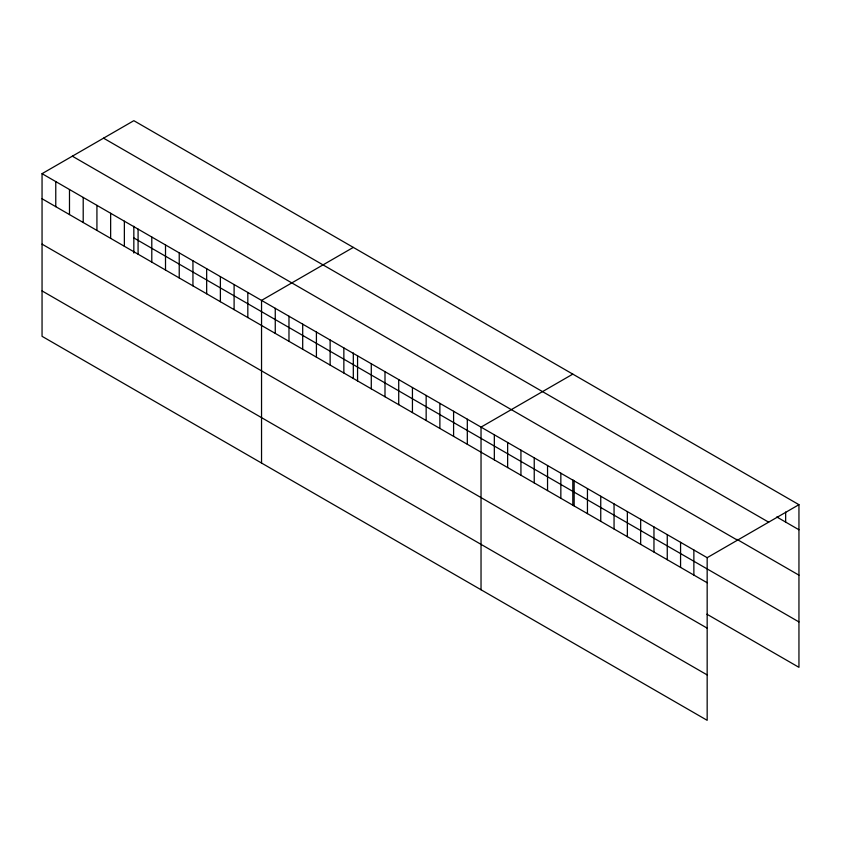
<?xml version="1.0" encoding="UTF-8"?>
<svg xmlns="http://www.w3.org/2000/svg" width="841" height="841" viewBox="0 0 841 841"><rect width="100%" height="100%" fill="white"/><g stroke="black" fill="none" stroke-linecap="round" stroke-linejoin="round"><path stroke-width="1.26" d="M42.05 173.666L707.165 557.678L707.165 720.317L42.05 336.316L42.05 173.666L133.835 120.683L798.95 504.684L798.95 667.333L706.945 614.214M353.315 247.401L261.54 300.395L261.54 463.034M572.805 374.129L481.031 427.112L481.031 589.762M707.165 557.678L798.95 504.684M776.779 516.963L798.95 529.767M103.538 138.166L768.663 522.177M736.874 539.323L798.95 575.16M72.337 156.184L737.462 540.185M133.835 237.929L798.95 621.93M42.05 198.749L707.165 582.75M42.05 244.142L707.165 628.153M42.05 290.912L707.165 674.924M785.652 512.053L785.652 522.082M693.867 549.993L693.867 575.076M680.569 542.319L680.569 567.391M667.26 534.634L667.26 559.707M653.962 526.95L653.962 552.032M640.663 519.275L640.663 544.348M627.354 511.591L627.354 536.674M614.056 503.917L614.056 528.989M600.747 496.232L600.747 521.315M587.449 488.558L587.449 513.63M574.151 480.873L574.151 505.956M572.805 479.675L572.805 505.241M560.842 473.189L560.842 498.271M547.544 465.515L547.544 490.587M534.235 457.83L534.235 482.913M520.936 450.156L520.936 475.228M507.638 442.471L507.638 467.554M494.329 434.797L494.329 459.869M467.312 419.196L467.312 444.269M453.593 411.27L453.593 436.353M439.875 403.354L439.875 428.426M426.156 395.428L426.156 420.511M412.437 387.512L412.437 412.595M398.718 379.596L398.718 404.668M384.999 371.669L384.999 396.752M371.28 363.754L371.28 388.826M357.562 355.827L357.562 380.91M353.315 352.957L353.315 378.524M343.853 347.911L343.853 372.994M330.135 339.995L330.135 365.068M316.416 332.069L316.416 357.152M302.697 324.153L302.697 349.225M288.978 316.227L288.978 341.309M275.259 308.311L275.259 333.393M247.822 292.468L247.822 317.551M234.103 284.552L234.103 309.625M220.384 276.626L220.384 301.709M206.665 268.71L206.665 293.793M192.946 260.794L192.946 285.866M179.228 252.868L179.228 277.95M165.509 244.952L165.509 270.024M151.79 237.036L151.79 262.108M138.082 229.109L138.082 254.192M133.835 226.24L133.835 253.057M124.363 221.194L124.363 246.266M110.644 213.267L110.644 238.35M96.925 205.351L96.925 230.423M83.206 197.435L83.206 222.508M69.488 189.509L69.488 214.592M55.769 181.593L55.769 206.665"/></g></svg>
